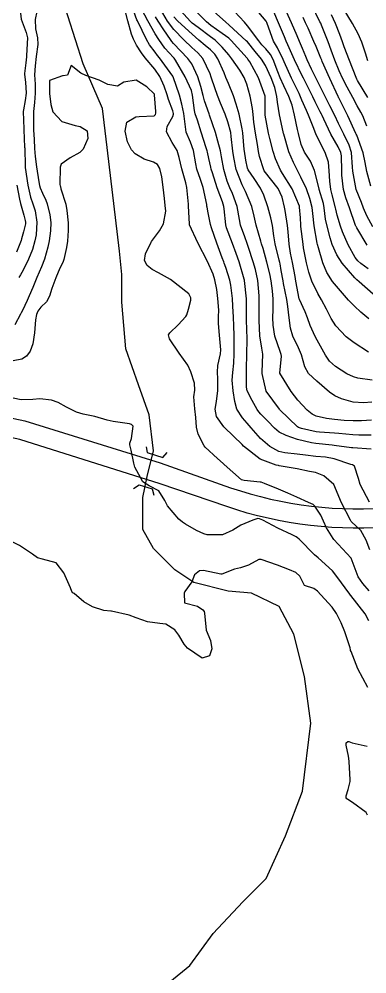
# Model space of a CAD drawing. Header units: metres. Extents: x 318500 to 325275, y 7408834 to 7428799.
# Drawn here: x 323153.6 to 323191.3, y 7421357.5 to 7421461.1 of the extents above; entities that cross this region are included whole.
import ezdxf

# ---------------------------------------------------------------- set-up
doc = ezdxf.new("R2010")
doc.units = ezdxf.units.M
doc.header["$MEASUREMENT"] = 0
for name, color, linetype in [('Curvas de Nivel 1m', 11, 'Continuous'), ('Curvas de Nivel 5m', 15, 'Continuous'), ('Hidrografia', 140, 'Continuous'), ('Pontes_Viadutos_Tubos', 190, 'Continuous'), ('Vias Primárias', 230, 'Continuous'), ('Vias Secundárias', 230, 'Continuous')]:
    doc.layers.add(name, color=color, linetype=linetype)

msp = doc.modelspace()

# ---------------------------------------------------------------- linework, layer by layer
at = {"layer": 'Curvas de Nivel 1m', "flags": 128}
for points, elevation in [([(323191.56, 7421408.68), (323190.57, 7421410.58), (323190.37, 7421411.25), (323189.96, 7421412.59), (323189.72, 7421412.71), (323189.54, 7421412.77), (323187.73, 7421413.37), (323186.81, 7421413.55), (323185.74, 7421413.65), (323184.62, 7421413.78), (323183.74, 7421413.88), (323182.4, 7421414.03), (323181.74, 7421414.19), (323180.75, 7421414.71), (323179.76, 7421415.58), (323178.74, 7421416.74), (323178.29, 7421417.25), (323177.79, 7421417.82), (323177.19, 7421418.76), (323176.96, 7421419.61), (323176.79, 7421420.76), (323176.69, 7421421.91), (323176.74, 7421422.76), (323176.86, 7421423.76), (323176.91, 7421424.76), (323176.91, 7421425.75), (323176.9, 7421426.76), (323176.87, 7421427.81), (323176.81, 7421428.76), (323176.75, 7421429.96), (323176.7, 7421430.76), (323176.54, 7421432.21), (323176.42, 7421432.77), (323176, 7421434.13), (323175.83, 7421434.6), (323175.77, 7421434.77), (323175.59, 7421435.2), (323175, 7421436.79), (323174.43, 7421438.43), (323174.32, 7421438.8), (323174.28, 7421439), (323174.08, 7421440.08), (323173.96, 7421440.68), (323173.95, 7421440.8), (323173.93, 7421440.97), (323173.52, 7421442.81), (323173.25, 7421443.69), (323172.86, 7421444.82), (323172.73, 7421445.4), (323172.5, 7421446.83), (323172.18, 7421447.74), (323171.71, 7421448.83), (323171.63, 7421449.41), (323171.43, 7421450.84), (323171.21, 7421451.87), (323170.98, 7421452.84), (323170.28, 7421454.82), (323170.26, 7421454.85), (323170.23, 7421454.9), (323168.79, 7421456.87), (323168.58, 7421457.15), (323168.32, 7421457.5), (323167.73, 7421458.3), (323167.38, 7421458.89), (323166.45, 7421460.82), (323166.41, 7421460.91), (323166.36, 7421461), (323165.65, 7421462.92)], 742), ([(323191.75, 7421414.42), (323189.77, 7421414.57), (323189.75, 7421414.57), (323189.61, 7421414.59), (323187.75, 7421414.83), (323187.51, 7421414.86), (323185.76, 7421415.05), (323185.28, 7421415.12), (323183.76, 7421415.47), (323182.53, 7421415.92), (323181.77, 7421416.29), (323181.26, 7421416.7), (323180.54, 7421417.46), (323179.8, 7421418.23), (323179.56, 7421418.49), (323179.39, 7421418.73), (323178.84, 7421419.71), (323178.32, 7421420.74), (323178.23, 7421421.14), (323178.24, 7421422.74), (323178.25, 7421423.14), (323178.28, 7421424.74), (323178.32, 7421426.33), (323178.29, 7421426.74), (323178.27, 7421427.1), (323178.23, 7421428.75), (323178.24, 7421430.46), (323178.24, 7421430.75), (323178.02, 7421432.72), (323178.02, 7421432.75), (323178.01, 7421432.77), (323177.99, 7421432.86), (323177.45, 7421434.76), (323177.13, 7421435.65), (323176.7, 7421436.76), (323176.06, 7421438.43), (323175.98, 7421438.77), (323175.8, 7421440.49), (323175.76, 7421440.77), (323175.63, 7421441.25), (323175.07, 7421442.79), (323174.53, 7421444.41), (323174.42, 7421444.8), (323174.37, 7421445.02), (323174.16, 7421445.95), (323174, 7421446.64), (323173.96, 7421446.8), (323173.86, 7421447.12), (323173.32, 7421448.81), (323172.91, 7421450.13), (323172.67, 7421450.82), (323172.59, 7421451.18), (323172.38, 7421452.83), (323172.26, 7421453.35), (323171.59, 7421454.84), (323170.54, 7421456.62), (323170.38, 7421456.85), (323170.31, 7421456.93), (323169.39, 7421457.94), (323168.71, 7421458.87), (323168.34, 7421459.48), (323167.55, 7421460.89), (323166.61, 7421462.68)], 743), ([(323191.85, 7421421.93), (323190.3, 7421422.14), (323189.85, 7421422.26), (323189.12, 7421422.6), (323187.87, 7421423.39), (323187.23, 7421423.98), (323186.79, 7421424.63), (323185.9, 7421426.24), (323185.69, 7421426.64), (323185.14, 7421427.86), (323184.85, 7421428.66), (323184.6, 7421429.32), (323183.99, 7421430.67), (323183.96, 7421430.75), (323183.6, 7421432.67), (323183.51, 7421433.16), (323183.21, 7421434.68), (323183, 7421435.7), (323182.86, 7421436.68), (323182.75, 7421438), (323182.67, 7421438.68), (323182.44, 7421440.34), (323182.37, 7421440.69), (323182.11, 7421441.76), (323181.66, 7421442.7), (323180.15, 7421444.64), (323180.1, 7421444.72), (323179.64, 7421446.2), (323179.54, 7421446.73), (323179.43, 7421447.48), (323179.22, 7421448.73), (323179.04, 7421449.92), (323178.95, 7421450.74), (323178.88, 7421451.39), (323178.64, 7421452.74), (323178.27, 7421454.03), (323177.97, 7421454.75), (323177.5, 7421455.55), (323176.65, 7421456.77), (323176.31, 7421457.22), (323175.61, 7421458.06), (323174.83, 7421458.79), (323174.34, 7421459.17), (323173, 7421460.17), (323172.36, 7421460.66), (323172.18, 7421460.83), (323170.39, 7421462.77)], 747), ([(323191.42, 7421433.98), (323190.64, 7421434.58), (323190.3, 7421434.87), (323190.02, 7421435.23), (323189.26, 7421436.6), (323188.65, 7421438.01), (323188.44, 7421438.61), (323188.08, 7421439.82), (323187.93, 7421440.45), (323187.89, 7421440.61), (323187.53, 7421442.03), (323187.39, 7421442.62), (323187.27, 7421443.49), (323187.21, 7421444.62), (323187.11, 7421445.57), (323186.76, 7421446.63), (323186.19, 7421447.73), (323185.74, 7421448.65), (323185.46, 7421449.4), (323184.97, 7421450.66), (323184.75, 7421451.17), (323184.25, 7421452.31), (323184.09, 7421452.67), (323183.93, 7421453), (323183.11, 7421454.68), (323182.31, 7421456.45), (323182.21, 7421456.69), (323181.58, 7421457.96), (323181.18, 7421458.71), (323180.48, 7421460.6), (323180.44, 7421460.72), (323180.36, 7421460.85), (323178.76, 7421462.74)], 751), ([(323155.5, 7421461.93), (323155.31, 7421461.06), (323155.36, 7421460.04), (323155.58, 7421459.05), (323155.61, 7421458.33), (323155.44, 7421457.05), (323155.32, 7421456.03), (323155.26, 7421455.06), (323155.3, 7421454.02), (323155.32, 7421453.05), (323155.24, 7421452.05), (323155.15, 7421451.06), (323155.12, 7421450.15), (323155.14, 7421449.06), (323155.2, 7421448.04), (323155.26, 7421447.05), (323155.31, 7421446.2), (323155.45, 7421445.05), (323155.72, 7421443.45), (323155.79, 7421443.04), (323155.86, 7421442.79), (323156.11, 7421442.2), (323156.49, 7421441.43), (323156.63, 7421441.03), (323156.91, 7421439.86), (323157.01, 7421439.03), (323156.98, 7421438.11), (323156.83, 7421437.03), (323156.7, 7421436.36), (323156.32, 7421435.04), (323156, 7421434.22), (323155.5, 7421433.05), (323155.07, 7421431.96), (323154.68, 7421431.06), (323154.45, 7421430.57), (323153.94, 7421429.49), (323153.79, 7421429.21), (323153.73, 7421429.07), (323153.1, 7421427.9)], 741), ([(323153.72, 7421461.73), (323153.8, 7421461.08), (323154.34, 7421459.65), (323154.47, 7421459.07), (323154.39, 7421457.15), (323154.39, 7421457.07), (323154.37, 7421457), (323154.3, 7421456.33), (323154.17, 7421455.18), (323154.17, 7421455.07), (323154.27, 7421454.26), (323154.34, 7421453.07), (323154.24, 7421452.27), (323154.04, 7421451.26), (323154.03, 7421451.07), (323154.08, 7421449.2), (323154.08, 7421449.07), (323154.17, 7421447.21), (323154.18, 7421447.07), (323154.22, 7421445.13), (323154.22, 7421445.07), (323154.23, 7421444.98), (323154.51, 7421443.06), (323154.82, 7421441.78), (323155.06, 7421441.06), (323155.32, 7421440.29), (323155.51, 7421439.05), (323155.41, 7421437.69), (323155.28, 7421437.05), (323155.01, 7421436.08), (323154.59, 7421435.06), (323154, 7421433.85), (323153.71, 7421433.35), (323153.53, 7421433.07)], 742), ([(323191.6, 7421403.5), (323191.21, 7421404.57), (323190.65, 7421405.59), (323189.64, 7421406.54), (323189.59, 7421406.59), (323189.51, 7421406.73), (323188.54, 7421408.6), (323187.7, 7421410.61), (323186.63, 7421411.55), (323185.71, 7421411.88), (323185.07, 7421412.01), (323183.72, 7421412.28), (323181.78, 7421412.63), (323181.72, 7421412.64), (323181.68, 7421412.65), (323181.44, 7421412.69), (323179.73, 7421413.35), (323177.92, 7421414.75), (323177.75, 7421414.92), (323175.85, 7421416.77), (323175.78, 7421416.84), (323174.97, 7421417.96), (323174.84, 7421418.78), (323174.98, 7421419.61), (323175.12, 7421420.78), (323175.14, 7421422.07), (323175.1, 7421422.78), (323175.13, 7421423.51), (323175.42, 7421424.78), (323175.46, 7421425.2), (323175.3, 7421426.78), (323175.19, 7421428.05), (323175.2, 7421428.78), (323175.22, 7421429.5), (323175.12, 7421430.78), (323175, 7421431.76), (323174.8, 7421432.79), (323174.61, 7421433.4), (323174.01, 7421434.8), (323172.96, 7421436.82), (323172.07, 7421438.78), (323172.05, 7421438.83), (323172.05, 7421438.85), (323171.94, 7421440.83), (323171.93, 7421441), (323171.75, 7421442.83), (323171.65, 7421443.31), (323171.22, 7421444.84), (323170.93, 7421446.08), (323170.7, 7421446.84), (323170.18, 7421447.7), (323169.55, 7421448.86), (323169.64, 7421449.43), (323170.23, 7421450.52), (323170.32, 7421450.76), (323170.32, 7421450.85), (323170.23, 7421451.12), (323169.77, 7421452.38), (323169.63, 7421452.86), (323169.32, 7421453.81), (323168.82, 7421454.87), (323168.29, 7421455.65), (323167.25, 7421456.9), (323166.85, 7421457.43), (323166.32, 7421458.26), (323165.98, 7421458.91), (323165.78, 7421459.47), (323165.35, 7421460.92), (323164.99, 7421462.31)], 741), ([(323191.77, 7421415.95), (323190.4, 7421415.95), (323189.77, 7421415.99), (323188.24, 7421416.13), (323187.77, 7421416.18), (323186.14, 7421416.27), (323185.78, 7421416.32), (323184.21, 7421416.66), (323183.88, 7421416.77), (323183.78, 7421416.84), (323181.85, 7421418.69), (323181.8, 7421418.75), (323180.37, 7421420.71), (323179.93, 7421422.65), (323179.92, 7421422.72), (323179.92, 7421422.78), (323179.99, 7421424.72), (323179.89, 7421425.39), (323179.68, 7421426.72), (323179.6, 7421428.4), (323179.6, 7421428.72), (323179.61, 7421429.05), (323179.62, 7421430.73), (323179.61, 7421431.08), (323179.45, 7421432.73), (323179.2, 7421433.93), (323178.97, 7421434.74), (323178.47, 7421436.31), (323178.32, 7421436.75), (323178.05, 7421437.45), (323177.59, 7421438.75), (323177.48, 7421439.35), (323177.24, 7421440.76), (323176.71, 7421442.17), (323176.42, 7421442.77), (323176.13, 7421443.49), (323175.76, 7421444.78), (323175.53, 7421446.14), (323175.4, 7421446.78), (323175.14, 7421447.83), (323174.89, 7421448.79), (323174.23, 7421450.68), (323174.18, 7421450.8), (323173.67, 7421452.23), (323173.52, 7421452.81), (323173.29, 7421453.78), (323172.96, 7421454.82), (323172.3, 7421456.23), (323171.87, 7421456.83), (323170.33, 7421458.45), (323170.14, 7421458.66), (323170, 7421458.86), (323169.27, 7421459.94), (323168.64, 7421460.88), (323168.37, 7421461.32)], 744), ([(323191.81, 7421419.54), (323190.92, 7421419.47), (323189.81, 7421419.53), (323188.53, 7421419.89), (323187.82, 7421420.22), (323187.24, 7421420.62), (323185.85, 7421421.81), (323184.97, 7421422.65), (323184.56, 7421423.36), (323184.21, 7421424.66), (323183.89, 7421425.43), (323183.27, 7421426.68), (323183.02, 7421427.57), (323182.87, 7421428.68), (323182.73, 7421429.9), (323182.6, 7421430.68), (323182.25, 7421432.42), (323182.2, 7421432.69), (323182, 7421433.83), (323181.87, 7421434.55), (323181.84, 7421434.69), (323181.78, 7421434.93), (323181.36, 7421436.7), (323181.19, 7421437.56), (323181.04, 7421438.71), (323180.89, 7421439.52), (323180.55, 7421440.71), (323180.11, 7421442), (323179.77, 7421442.73), (323179.06, 7421443.81), (323178.41, 7421444.75), (323178.33, 7421444.92), (323178.16, 7421445.8), (323178.01, 7421446.75), (323177.99, 7421446.93), (323177.83, 7421448.75), (323177.77, 7421449.19), (323177.43, 7421450.76), (323177.13, 7421451.87), (323176.83, 7421452.76), (323176.27, 7421454.1), (323175.99, 7421454.77), (323175.8, 7421455.26), (323175.14, 7421456.79), (323174.8, 7421457.28), (323174.32, 7421457.74), (323173.75, 7421458.24), (323173.08, 7421458.82), (323172.34, 7421459.44), (323170.78, 7421460.85), (323170.37, 7421461.34)], 746), ([(323191.48, 7421424.97), (323189.9, 7421425.95), (323189.05, 7421426.6), (323187.93, 7421427.81), (323187.43, 7421428.62), (323186.92, 7421429.6), (323186.36, 7421430.63), (323185.97, 7421431.31), (323185.32, 7421432.65), (323184.99, 7421433.65), (323184.76, 7421434.66), (323184.43, 7421436.27), (323184.37, 7421436.67), (323184.14, 7421438.6), (323184.13, 7421438.67), (323184.12, 7421438.72), (323184.08, 7421439.51), (323184, 7421440.67), (323183.98, 7421440.79), (323183.2, 7421442.68), (323182.14, 7421444.33), (323181.91, 7421444.69), (323181.38, 7421445.92), (323181.13, 7421446.71), (323180.75, 7421448.15), (323180.63, 7421448.71), (323180.27, 7421450.68), (323180.26, 7421450.72), (323180.26, 7421450.75), (323180.25, 7421452.72), (323179.52, 7421454.73), (323178.58, 7421456.47), (323178.39, 7421456.75), (323178.36, 7421456.8), (323178.31, 7421456.85), (323176.59, 7421458.77), (323176.33, 7421459.01), (323175.59, 7421459.53), (323174.35, 7421460.41), (323173.88, 7421460.81), (323172.38, 7421462.33)], 748), ([(323191.51, 7421428.57), (323190.65, 7421429.29), (323189.95, 7421429.94), (323189.31, 7421430.6), (323187.98, 7421432.1), (323187.56, 7421432.62), (323186.95, 7421433.58), (323186.53, 7421434.63), (323186.03, 7421436.26), (323185.94, 7421436.64), (323185.91, 7421436.77), (323185.59, 7421438.65), (323185.44, 7421440.01), (323185.34, 7421440.65), (323185.09, 7421441.64), (323184.73, 7421442.66), (323184.14, 7421443.95), (323183.75, 7421444.67), (323183.32, 7421445.52), (323182.84, 7421446.68), (323182.27, 7421448.62), (323182.25, 7421448.69), (323182.2, 7421448.87), (323181.8, 7421450.7), (323181.6, 7421452.06), (323181.53, 7421452.7), (323181.29, 7421453.68), (323180.9, 7421454.71), (323180.3, 7421456.06), (323179.87, 7421456.73), (323179.16, 7421457.58), (323178.33, 7421458.62), (323178.21, 7421458.75), (323176.36, 7421460.44), (323175.97, 7421460.78), (323174.38, 7421462.21)], 749), ([(323191.32, 7421436.57), (323190.21, 7421438.44), (323190.12, 7421438.59), (323190.1, 7421438.62), (323190.07, 7421438.7), (323189.39, 7421440.6), (323189, 7421441.71), (323188.77, 7421442.6), (323188.58, 7421444.16), (323188.56, 7421444.61), (323188.52, 7421446.26), (323188.46, 7421446.61), (323188.18, 7421447.22), (323187.39, 7421448.62), (323186.62, 7421450.24), (323186.44, 7421450.64), (323186.37, 7421450.78), (323186.23, 7421451.04), (323185.69, 7421452.1), (323185.42, 7421452.65), (323184.55, 7421454.4), (323184.4, 7421454.67), (323184.28, 7421454.92), (323183.45, 7421456.68), (323182.71, 7421458.3), (323182.54, 7421458.69), (323182.34, 7421459.17), (323181.69, 7421460.7), (323181.2, 7421461.89)], 752), ([(323191.93, 7421438.56), (323191.27, 7421439.76), (323190.93, 7421440.58), (323190.7, 7421441.19), (323190.12, 7421442.59), (323189.76, 7421444.59), (323189.73, 7421445.01), (323189.63, 7421446.6), (323189.37, 7421447.41), (323188.78, 7421448.6), (323188.22, 7421449.77), (323187.81, 7421450.62), (323187.29, 7421451.68), (323186.81, 7421452.63), (323186.27, 7421453.71), (323185.79, 7421454.65), (323185.28, 7421455.67), (323184.82, 7421456.66), (323184.67, 7421457.02), (323184.32, 7421457.89), (323184, 7421458.67), (323183.74, 7421459.28), (323183.1, 7421460.68), (323182.38, 7421462.28)], 753), ([(323191.39, 7421452.57), (323190.28, 7421454.43), (323190.19, 7421454.59), (323190.12, 7421454.75), (323189.41, 7421456.6), (323188.84, 7421458.09), (323188.65, 7421458.61), (323188.34, 7421459.43), (323187.88, 7421460.62), (323187.44, 7421461.56)], 756), ([(323191.39, 7421456.57), (323191.13, 7421457.39), (323190.74, 7421458.58), (323190.34, 7421459.49), (323189.74, 7421460.6), (323188.71, 7421462.28)], 757), ([(323191.73, 7421442.96), (323191.27, 7421444.57), (323191.1, 7421445.52), (323190.9, 7421446.58), (323190.2, 7421448.48), (323190.14, 7421448.59), (323190.1, 7421448.69), (323189.23, 7421450.6), (323188.25, 7421452.53), (323188.22, 7421452.58), (323188.21, 7421452.61), (323188.17, 7421452.7), (323187.26, 7421454.63), (323186.45, 7421456.49), (323186.4, 7421456.64), (323186.37, 7421456.7), (323186.31, 7421456.85), (323185.78, 7421458.1), (323185.55, 7421458.65), (323184.91, 7421460.1), (323184.65, 7421460.67), (323184.37, 7421461.27)], 754), ([(323153.34, 7421443.08), (323153.62, 7421441.55), (323153.73, 7421441.07), (323154.08, 7421439.8), (323154.25, 7421439.24), (323154.28, 7421439.07), (323154.26, 7421438.87), (323154.05, 7421438.01), (323153.85, 7421437.26), (323153.79, 7421437.07), (323153.28, 7421435.82)], 743), ([(323191.5, 7421395.8), (323191.09, 7421396.57), (323189.54, 7421398.56), (323189.52, 7421398.59), (323189.43, 7421398.7), (323188.02, 7421400.61), (323187.57, 7421401.21), (323186, 7421402.63), (323185.6, 7421402.98), (323183.94, 7421404.67), (323183.78, 7421404.82), (323183.62, 7421404.92), (323183.17, 7421405.13), (323181.63, 7421405.86), (323181.08, 7421406.15), (323180.02, 7421406.71), (323179.64, 7421406.88), (323179.47, 7421406.89), (323178.92, 7421406.73), (323177.63, 7421406.18), (323176.74, 7421405.64), (323175.62, 7421405.14), (323173.97, 7421405.14), (323173.62, 7421405.24), (323172.81, 7421405.62), (323171.63, 7421406.28), (323171.3, 7421406.49), (323170.9, 7421406.83), (323169.66, 7421408.28), (323169.38, 7421408.85), (323168.71, 7421409.89), (323167.69, 7421410.44), (323166.99, 7421410.89), (323166.13, 7421412.48), (323166.02, 7421412.9), (323165.74, 7421414.31), (323165.57, 7421414.91), (323165.57, 7421415.09), (323165.76, 7421415.6), (323165.96, 7421416.91), (323165.77, 7421417.1), (323165.53, 7421417.16), (323163.78, 7421417.43), (323163.13, 7421417.59), (323161.78, 7421417.96), (323160.54, 7421418.22), (323159.79, 7421418.44), (323158.73, 7421419), (323157.81, 7421419.5), (323157.09, 7421419.74), (323155.81, 7421419.89), (323155.05, 7421419.81), (323153.81, 7421419.77), (323152.93, 7421419.95)], 739), ([(323191.4, 7421388.56), (323190.32, 7421390.58), (323189.58, 7421392.47), (323189.53, 7421392.59), (323189.52, 7421392.65), (323189.46, 7421392.88), (323188.9, 7421394.6), (323188.51, 7421395.59), (323187.98, 7421396.61), (323187.52, 7421397.27), (323186.31, 7421398.63), (323185.94, 7421399.03), (323185.55, 7421399.3), (323184.53, 7421399.64), (323184.01, 7421400.66), (323183.57, 7421401.05), (323182.91, 7421401.34), (323181.58, 7421401.84), (323179.83, 7421402.47), (323179.59, 7421402.45), (323178.47, 7421401.85), (323177.57, 7421401.57), (323176.93, 7421401.39), (323175.56, 7421400.87), (323175.46, 7421400.87), (323173.57, 7421401.26), (323173.14, 7421401.23), (323172.6, 7421400.81), (323172.31, 7421400.05), (323171.54, 7421398.98), (323171.48, 7421398.82), (323171.52, 7421397.77), (323172.92, 7421397.41), (323173.51, 7421397), (323173.66, 7421396.8), (323173.68, 7421396.62), (323173.87, 7421394.79), (323174.34, 7421393.65), (323174.46, 7421392.78), (323174.24, 7421392), (323173.44, 7421391.76), (323171.83, 7421392.82), (323171.46, 7421393.26), (323170.9, 7421394.25), (323170.47, 7421394.84), (323169.49, 7421395.45), (323168.84, 7421395.51), (323167.49, 7421395.68), (323166.27, 7421396.12), (323165.5, 7421396.4), (323163.6, 7421396.84), (323163.51, 7421396.86), (323162.77, 7421396.94), (323161.52, 7421397.31), (323160.61, 7421397.88), (323159.53, 7421398.75), (323159.4, 7421398.85), (323159.3, 7421398.98), (323159.14, 7421399.38), (323158.42, 7421401), (323157.58, 7421402.1), (323156.13, 7421402.48), (323155.58, 7421402.64), (323155.02, 7421403.05), (323153.6, 7421403.98), (323152.88, 7421404.35)], 738), ([(323191.37, 7421374.71), (323191.22, 7421375.02), (323189.72, 7421376.09), (323189.24, 7421376.4), (323189.13, 7421376.48), (323189.05, 7421376.58), (323189.03, 7421376.8), (323189.25, 7421377.51), (323189.47, 7421378.37), (323189.46, 7421378.58), (323189.37, 7421380.51), (323189.36, 7421380.58), (323189.31, 7421381.13), (323189.03, 7421382.3), (323189.05, 7421382.58), (323189.21, 7421382.7), (323189.32, 7421382.71), (323189.68, 7421382.58), (323191.32, 7421382.21)], 738)]:
    msp.add_lwpolyline(points, dxfattribs=dict(at, elevation=elevation))
at = {"layer": 'Curvas de Nivel 5m', "flags": 128}
for points, elevation in [([(323191.79, 7421417.57), (323190.72, 7421417.5), (323189.79, 7421417.49), (323188.84, 7421417.55), (323187.79, 7421417.64), (323186.92, 7421417.75), (323185.79, 7421418.02), (323185.36, 7421418.22), (323184.83, 7421418.65), (323183.82, 7421419.76), (323183.07, 7421420.68), (323181.86, 7421422.69), (323182.04, 7421424.53), (323182.01, 7421424.69), (323181.88, 7421425.01), (323181.3, 7421426.7), (323181.11, 7421427.89), (323181.1, 7421428.7), (323181.11, 7421429.53), (323181.11, 7421430.7), (323181.05, 7421431.62), (323180.9, 7421432.71), (323180.75, 7421433.46), (323180.43, 7421434.71), (323180.03, 7421436.19), (323179.88, 7421436.72), (323179.79, 7421436.98), (323179.28, 7421438.73), (323179.06, 7421439.72), (323178.8, 7421440.74), (323178.11, 7421442.37), (323177.93, 7421442.75), (323177.76, 7421443.12), (323177.13, 7421444.76), (323176.85, 7421446.08), (323176.77, 7421446.76), (323176.59, 7421448.37), (323176.53, 7421448.77), (323176.22, 7421449.96), (323175.93, 7421450.77), (323175.42, 7421451.96), (323175.08, 7421452.79), (323174.48, 7421454.59), (323174.41, 7421454.8), (323174.29, 7421455.15), (323173.49, 7421456.81), (323172.94, 7421457.44), (323172.32, 7421458.01), (323171.45, 7421458.84), (323170.35, 7421459.96), (323169.68, 7421460.86), (323168.66, 7421462.6)], 745), ([(323191.97, 7421431.23), (323190.46, 7421432.58), (323190.21, 7421432.81), (323189.99, 7421433.01), (323188.6, 7421434.6), (323188.02, 7421435.5), (323187.54, 7421436.62), (323187.3, 7421437.37), (323186.97, 7421438.63), (323186.82, 7421439.37), (323186.66, 7421440.63), (323186.57, 7421441.1), (323186.12, 7421442.6), (323186.11, 7421442.63), (323186.1, 7421442.66), (323185.6, 7421444.65), (323185.16, 7421445.66), (323184.54, 7421446.66), (323184.18, 7421447.47), (323183.86, 7421448.67), (323183.75, 7421449.13), (323183.43, 7421450.68), (323183.18, 7421451.74), (323182.82, 7421452.68), (323182.27, 7421453.86), (323181.89, 7421454.7), (323181.63, 7421455.36), (323181.12, 7421456.71), (323180.84, 7421457.24), (323180.32, 7421457.86), (323179.91, 7421458.31), (323179.57, 7421458.73), (323178.35, 7421460.36), (323178.03, 7421460.75), (323176.39, 7421462.48)], 750), ([(323191.3, 7421449.48), (323190.84, 7421450.58), (323190.64, 7421450.99), (323190.24, 7421451.69), (323189.75, 7421452.6), (323189.14, 7421453.72), (323188.69, 7421454.61), (323188.29, 7421455.46), (323187.83, 7421456.62), (323187.42, 7421457.73), (323187.08, 7421458.63), (323186.36, 7421460.45), (323186.28, 7421460.64), (323186.19, 7421460.81), (323185.3, 7421462.66)], 755), ([(323191.54, 7421399.06), (323190.84, 7421399.86), (323190.36, 7421400.58), (323189.59, 7421402.59), (323187.72, 7421404.61), (323187.62, 7421404.74), (323186.92, 7421405.91), (323186.59, 7421406.63), (323186.29, 7421407.27), (323185.66, 7421408.24), (323185.45, 7421408.43), (323184.97, 7421408.65), (323183.68, 7421409.22), (323182.72, 7421409.64), (323181.69, 7421410.09), (323180.2, 7421410.71), (323179.81, 7421410.83), (323179.7, 7421410.84), (323177.97, 7421411.01), (323177.7, 7421411.11), (323175.83, 7421412.77), (323175.72, 7421412.86), (323175.08, 7421413.43), (323173.75, 7421414.65), (323173.63, 7421414.8), (323173.01, 7421416.06), (323172.83, 7421416.81), (323172.74, 7421417.86), (323172.63, 7421418.82), (323172.53, 7421420.1), (323172.63, 7421420.82), (323172.61, 7421421.6), (323172.2, 7421422.82), (323171.86, 7421423.53), (323170.94, 7421424.84), (323169.9, 7421426.39), (323169.79, 7421426.85), (323169.91, 7421427.06), (323170.83, 7421427.93), (323171.67, 7421428.83), (323171.76, 7421429), (323171.94, 7421429.62), (323172.19, 7421430.59), (323172.19, 7421430.83), (323171.97, 7421431.29), (323169.99, 7421432.85), (323168.69, 7421433.56), (323168, 7421433.93), (323167.47, 7421434.35), (323167.16, 7421434.89), (323167.29, 7421435.62), (323167.89, 7421436.88), (323167.95, 7421436.97), (323168.04, 7421437.1), (323168.79, 7421438.13), (323169.25, 7421438.86), (323169.48, 7421440.26), (323169.42, 7421440.86), (323169.35, 7421441.61), (323169.18, 7421442.86), (323169.04, 7421443.96), (323168.85, 7421444.87), (323168.59, 7421445.3), (323168.16, 7421445.55), (323167.14, 7421445.88), (323166.17, 7421446.47), (323165.77, 7421446.91), (323165.34, 7421447.76), (323165.07, 7421448.92), (323165.24, 7421449.89), (323166.22, 7421450.49), (323166.59, 7421450.54), (323168.23, 7421450.61), (323168.38, 7421450.73), (323168.42, 7421450.88), (323168.42, 7421451.06), (323168.27, 7421452.88), (323168.25, 7421452.93), (323167.41, 7421453.74), (323166.27, 7421454.45), (323164.95, 7421454.24), (323164.26, 7421453.82), (323163.2, 7421454.01), (323162.27, 7421454.48), (323160.82, 7421454.98), (323160.28, 7421455.23), (323159.23, 7421456.07), (323158.81, 7421455), (323158.34, 7421454.95), (323158.28, 7421454.95), (323156.88, 7421454.42), (323156.86, 7421453.03), (323157.02, 7421451.81), (323157.24, 7421451.02), (323158.21, 7421449.97), (323159.65, 7421449.55), (323160.21, 7421449.45), (323160.96, 7421448.98), (323161.04, 7421448.13), (323160.52, 7421446.98), (323160.17, 7421446.62), (323159.11, 7421446.05), (323158.15, 7421445.34), (323158.04, 7421445.01), (323157.98, 7421443.16), (323158.02, 7421443.01), (323158.05, 7421442.94), (323158.11, 7421442.66), (323158.64, 7421441), (323158.75, 7421440.33), (323158.89, 7421439), (323158.9, 7421438.15), (323158.81, 7421437), (323158.71, 7421436.32), (323158.44, 7421435.01), (323158.32, 7421434.69), (323158, 7421434.08), (323157.57, 7421433.02), (323157.14, 7421431.85), (323156.86, 7421431.03), (323156.55, 7421430.43), (323155.94, 7421429.83), (323155.59, 7421429.39), (323155.45, 7421429.05), (323155.34, 7421428.46), (323155.24, 7421427.05), (323155.08, 7421425.87), (323154.76, 7421425.05), (323154.39, 7421424.53), (323153.87, 7421424.19), (323152.92, 7421424.02)], 740)]:
    msp.add_lwpolyline(points, dxfattribs=dict(at, elevation=elevation))
at = {"layer": 'Hidrografia'}
msp.add_lwpolyline([(323168.16, 7421355.19), (323172.08, 7421358.41), (323174.62, 7421361.87), (323177.84, 7421365.33), (323180.38, 7421367.86), (323182.46, 7421372.47), (323184.3, 7421377.31), (323185.22, 7421384.69), (323184.53, 7421389.76), (323183.38, 7421394.37), (323181.76, 7421397.36), (323178.76, 7421398.8), (323176.23, 7421399.03), (323172.54, 7421399.95), (323170.46, 7421401.33), (323168.16, 7421403.64), (323167, 7421405.71), (323167, 7421406.64), (323167, 7421407.79), (323167, 7421408.25), (323167, 7421409.17), (323167.46, 7421411.48), (323168.16, 7421414.24), (323167.69, 7421418.16), (323166.54, 7421421.39), (323165.16, 7421425.3), (323164.7, 7421430.37), (323164.7, 7421433.37), (323164.47, 7421435.91), (323163.31, 7421445.64), (323162.62, 7421451.4), (323160.54, 7421456.24), (323158.01, 7421464.08)], dxfattribs=at)
at = {"layer": 'Pontes_Viadutos_Tubos'}
for points in [[(323167.34, 7421414.68), (323167.45, 7421414.05), (323169.17, 7421413.54), (323169.62, 7421414.05)], [(323165.97, 7421410.17), (323166.6, 7421410.57), (323168.02, 7421410.11), (323168.2, 7421409.43)]]:
    msp.add_lwpolyline(points, dxfattribs=at)
at = {"layer": 'Vias Primárias'}
for points in [[(323715.64, 7420145.55, 0), (323709.04, 7420132.94)], [(323831.09, 7420001.79, 0), (323833.84, 7420008.44, 0.220888)]]:
    msp.add_lwpolyline(points, format="xyb", dxfattribs=at)
at = {"layer": 'Vias Secundárias'}
for points in [[(323136.11, 7421421.34), (323154.19, 7421417.5), (323168.87, 7421412.95), (323176.49, 7421410.25, 0.106315), (323194.3, 7421408.14, 0.023348), (323206.88, 7421409.68, -0.190361), (323216.91, 7421407.57, -0.247712), (323220.32, 7421401.35), (323220.55, 7421387.22), (323220.55, 7421380.45), (323220.89, 7421378.55), (323223.29, 7421374.55), (323227.54, 7421369.66, 0.065023), (323232.51, 7421366.7), (323245.34, 7421361.19, -0.096561), (323257.5, 7421347.2, -0.178341), (323259.76, 7421334.09, -0.023899), (323256.35, 7421319.55, 0.244705), (323257.98, 7421311.6), (323265.2, 7421302.7)], [(323263.54, 7421301.42), (323256.35, 7421310.27, -0.244705), (323254.33, 7421320.13, 0.023899), (323257.7, 7421334.47, 0.178341), (323255.69, 7421346.15, 0.095105), (323244.25, 7421359.37), (323231.68, 7421364.77, -0.067126), (323226.08, 7421368.13), (323221.58, 7421373.32), (323218.89, 7421377.8), (323218.45, 7421380.26), (323218.45, 7421387.2), (323218.22, 7421401.32, 0.247712), (323215.75, 7421405.82, 0.190361), (323207.24, 7421407.61, -0.023348), (323194.46, 7421406.04, -0.105444), (323176.09, 7421408.19), (323168.87, 7421410.66), (323153.64, 7421415.47), (323135.71, 7421419.27)]]:
    msp.add_lwpolyline(points, format="xyb", dxfattribs=at)

doc.saveas('drawing.dxf')
